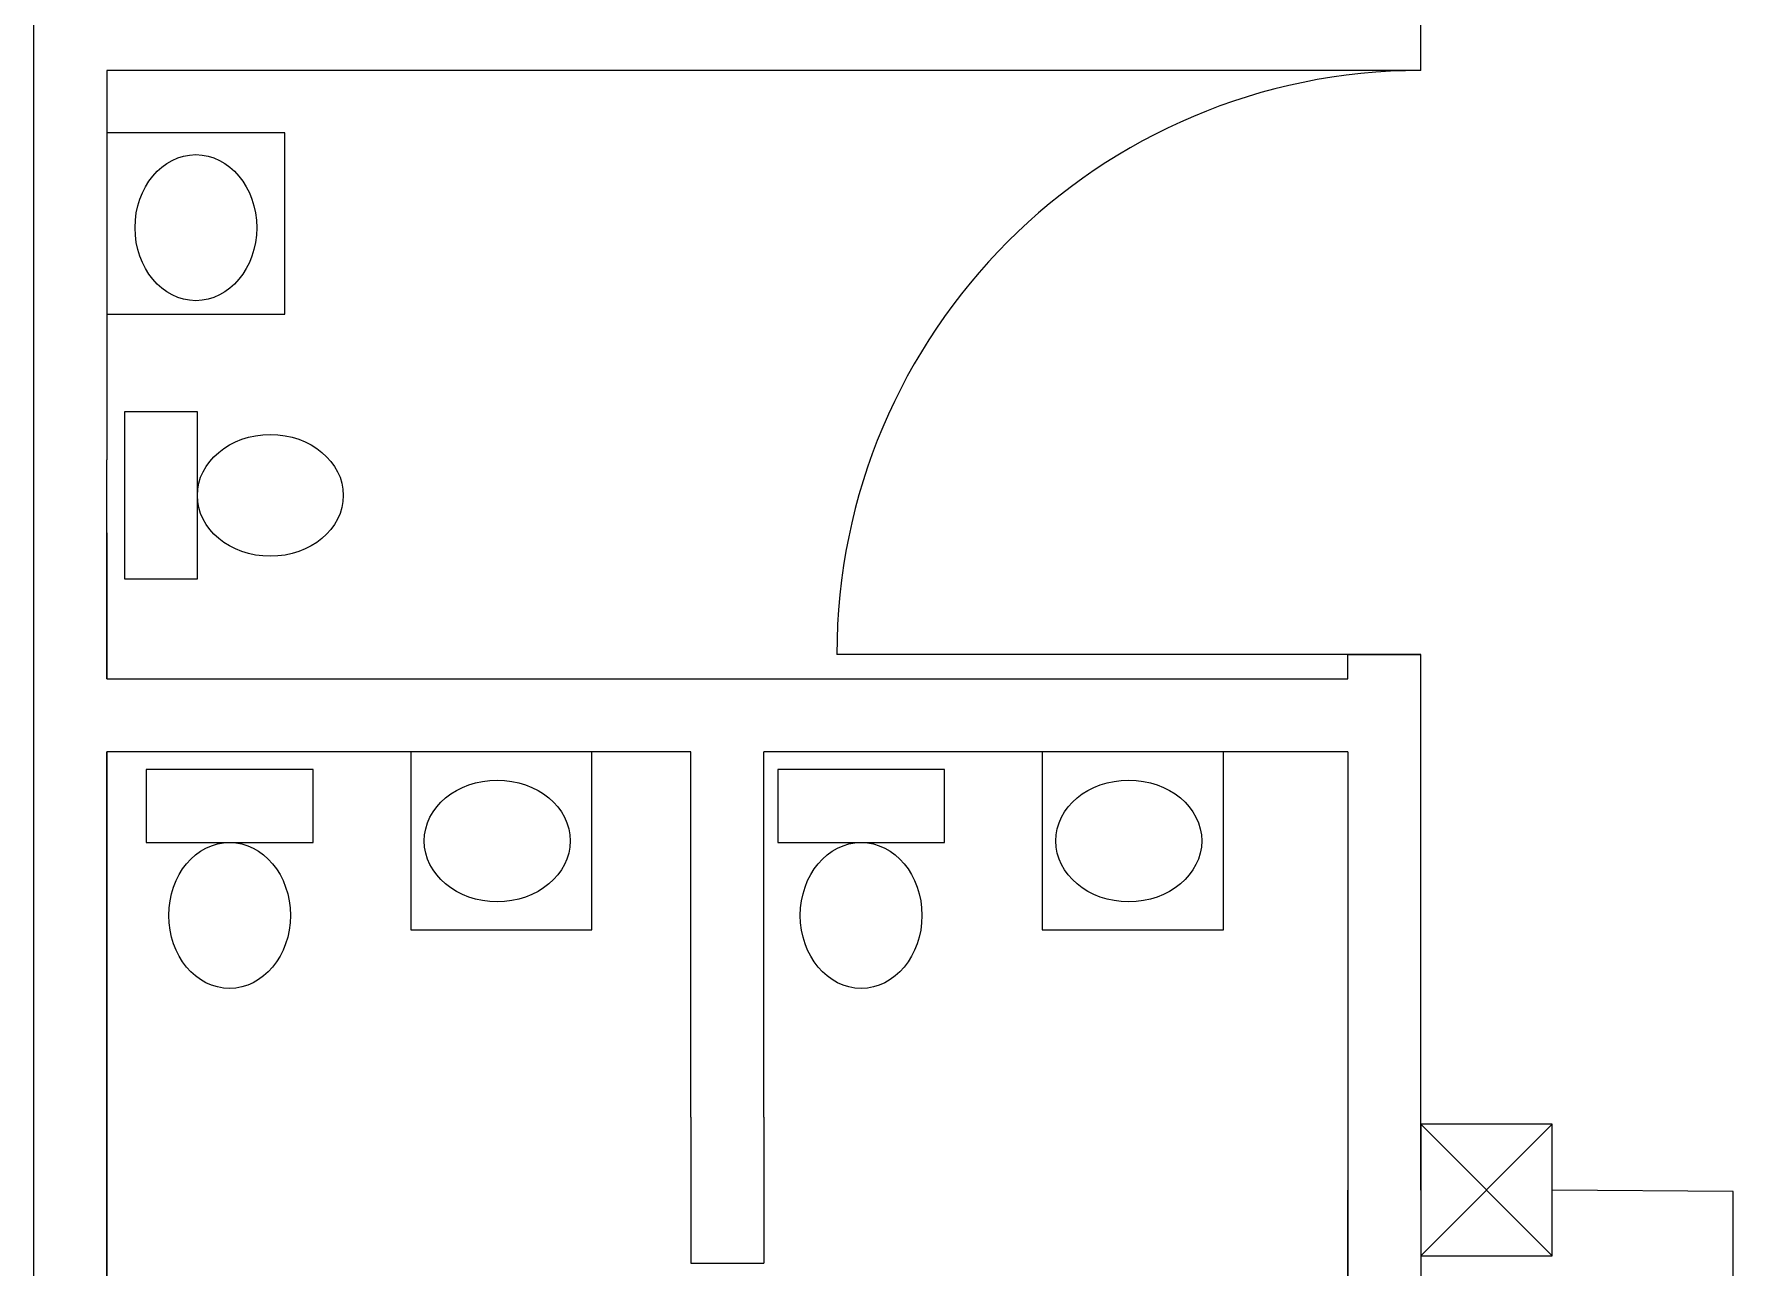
# Model space of a CAD drawing. Header units: millimetres. Extents: x -461 to 1315, y -154 to 152.
# Drawn here: x 1308.723 to 1312.215, y 28.936 to 31.469 of the extents above; entities that cross this region are included whole.
import ezdxf

# ---------------------------------------------------------------- set-up
doc = ezdxf.new("R2010")
doc.units = ezdxf.units.MM
doc.linetypes.add('ACAD_ISO04W100', pattern=[30, 24, -3, 0, -3])
doc.linetypes.add('DASHED', pattern=[0.75, 0.5, -0.25])
for name, color, linetype, lineweight in [('A-DOOR', 251, 'Continuous', 13), ('A-FURN', 46, 'Continuous', 13), ('A-WALL', 253, 'Continuous', 15), ('ACOMETIDA', 6, 'ACAD_ISO04W100', 15), ('C-SSWR', 3, 'Continuous', 13), ('E-CONT', 222, 'DASHED', 13), ('E-INST', 7, 'Continuous', 13)]:
    doc.layers.add(name, color=color, linetype=linetype, lineweight=lineweight)

# ---------------------------------------------------------------- blocks, each defined once
blk = doc.blocks.new('A$C673B1801')
at = {"layer": 'ACOMETIDA', "lineweight": -3}
for p, q in [((0, 0.15), (0.15, 0)), ((0.15, 0.15), (0, 0))]:
    blk.add_line(p, q, dxfattribs=at)
blk.add_lwpolyline([(0, 0.15), (0.15, 0.15), (0.15, 0), (0, 0)], close=True, dxfattribs=at)

msp = doc.modelspace()

# ---------------------------------------------------------------- linework, layer by layer
at = {"layer": 'A-DOOR'}
msp.add_line((1311.5733, 30.1942, 0.072), (1310.3733, 30.1942, 0.072), dxfattribs=at)
msp.add_line((1311.5733, 30.1942, 0.072), (1310.3733, 30.1942, 0.072), dxfattribs=at)
msp.add_arc((1311.5733, 30.1942, 0.072), 1.2, 90, 180, dxfattribs=at)
msp.add_arc((1311.5733, 30.1942, 0.072), 1.2, 90, 180, dxfattribs=at)
at = {"layer": 'A-FURN'}
for p, q in [((1309.2387, 31.266, 0.072), (1308.8733, 31.266, 0.072)), ((1309.2387, 31.266, 0.072), (1308.8733, 31.266, 0.072)), ((1309.2387, 30.8936, 0.072), (1309.2387, 31.266, 0.072)), ((1309.2387, 30.8936, 0.072), (1309.2387, 31.266, 0.072)), ((1308.8733, 30.8936, 0.072), (1309.2387, 30.8936, 0.072)), ((1308.8733, 30.8936, 0.072), (1309.2387, 30.8936, 0.072)), ((1309.4977, 29.9942, 0.072), (1309.4977, 29.6287, 0.072)), ((1309.4977, 29.9942, 0.072), (1309.4977, 29.6287, 0.072)), ((1309.8701, 29.6287, 0.072), (1309.8701, 29.9942, 0.072)), ((1309.8701, 29.6287, 0.072), (1309.8701, 29.9942, 0.072)), ((1310.7956, 29.9942, 0.072), (1310.7956, 29.6287, 0.072)), ((1310.7956, 29.9942, 0.072), (1310.7956, 29.6287, 0.072)), ((1311.1681, 29.6287, 0.072), (1311.1681, 29.9942, 0.072)), ((1311.1681, 29.6287, 0.072), (1311.1681, 29.9942, 0.072)), ((1309.4977, 29.6287, 0.072), (1309.8701, 29.6287, 0.072)), ((1309.4977, 29.6287, 0.072), (1309.8701, 29.6287, 0.072)), ((1310.7956, 29.6287, 0.072), (1311.1681, 29.6287, 0.072)), ((1310.7956, 29.6287, 0.072), (1311.1681, 29.6287, 0.072))]:
    msp.add_line(p, q, dxfattribs=at)
at = {"layer": 'A-WALL'}
for p, q in [((1308.7233, 25.5942, 0.072), (1308.7233, 35.5942, 0.072)), ((1308.7233, 25.5942, 0.072), (1308.7233, 35.5942, 0.072)), ((1311.5733, 31.3942, 0.072), (1311.5733, 31.5442, 0.072)), ((1311.5733, 31.3942, 0.072), (1311.5733, 31.5442, 0.072)), ((1308.8733, 31.3942, 0.072), (1308.8733, 30.5942, 0.072)), ((1311.5733, 31.3942, 0.072), (1308.8733, 31.3942, 0.072)), ((1308.8733, 31.3942, 0.072), (1308.8733, 30.5942, 0.072)), ((1311.5733, 31.3942, 0.072), (1308.8733, 31.3942, 0.072)), ((1308.8733, 31.3192, 0.072), (1308.8733, 31.2942, 0.072)), ((1308.8733, 31.3192, 0.072), (1308.8733, 31.2942, 0.072)), ((1308.8733, 30.4442, 0.072), (1308.8733, 30.5942, 0.072)), ((1308.8733, 30.4442, 0.072), (1308.8733, 30.5942, 0.072)), ((1308.8733, 30.4442, 0.072), (1308.8733, 30.1442, 0.072)), ((1308.8733, 30.1442, 0.072), (1308.8733, 30.4442, 0.072)), ((1308.8733, 30.4442, 0.072), (1308.8733, 30.1442, 0.072)), ((1308.8733, 30.4442, 0.072), (1308.8733, 30.1442, 0.072)), ((1308.8733, 30.1442, 0.072), (1308.8733, 30.4442, 0.072)), ((1308.8733, 30.4442, 0.072), (1308.8733, 30.1442, 0.072)), ((1311.4233, 30.1442, 0.072), (1311.4233, 30.1942, 0.072)), ((1311.4233, 30.1942, 0.072), (1311.5733, 30.1942, 0.072)), ((1311.4233, 30.1692, 0.072), (1311.4233, 30.1942, 0.072)), ((1311.4233, 30.1442, 0.072), (1311.4233, 30.1942, 0.072)), ((1311.4233, 30.1942, 0.072), (1311.5733, 30.1942, 0.072)), ((1311.4233, 30.1692, 0.072), (1311.4233, 30.1942, 0.072)), ((1311.5733, 29.0942, 0.072), (1311.5733, 30.1942, 0.072)), ((1311.5733, 29.0942, 0.072), (1311.5733, 30.1942, 0.072)), ((1308.8733, 30.1442, 0.072), (1311.3983, 30.1442, 0.072)), ((1308.8733, 30.1442, 0.072), (1311.3983, 30.1442, 0.072)), ((1311.3983, 30.1442, 0.072), (1311.4233, 30.1442, 0.072)), ((1311.3983, 30.1442, 0.072), (1311.4233, 30.1442, 0.072)), ((1308.8733, 29.9942, 0.072), (1308.8733, 27.7442, 0.072)), ((1310.0733, 29.9942, 0.072), (1308.8733, 29.9942, 0.072)), ((1308.8733, 25.5942, 0.072), (1308.8733, 29.9942, 0.072)), ((1308.8733, 29.9942, 0.072), (1308.8733, 29.0942, 0.072)), ((1308.8733, 29.9942, 0.072), (1308.8733, 27.7442, 0.072)), ((1310.0733, 29.9942, 0.072), (1308.8733, 29.9942, 0.072)), ((1308.8733, 25.5942, 0.072), (1308.8733, 29.9942, 0.072)), ((1308.8733, 29.9942, 0.072), (1308.8733, 29.0942, 0.072)), ((1310.0733, 29.2442, 0.072), (1310.0733, 29.9942, 0.072)), ((1310.0733, 29.2442, 0.072), (1310.0733, 29.9942, 0.072)), ((1311.4233, 29.9942, 0.072), (1310.2233, 29.9942, 0.072)), ((1310.2233, 29.2442, 0.072), (1310.2233, 29.9942, 0.072)), ((1311.4233, 29.9942, 0.072), (1310.2233, 29.9942, 0.072)), ((1310.2233, 29.2442, 0.072), (1310.2233, 29.9942, 0.072)), ((1311.4233, 29.9942, 0.072), (1311.4233, 29.0942, 0.072)), ((1311.4233, 29.9942, 0.072), (1311.4233, 29.0942, 0.072)), ((1310.0733, 29.2442, 0.072), (1310.0733, 29.0942, 0.072)), ((1310.0733, 29.2442, 0.072), (1310.0733, 29.0942, 0.072)), ((1310.2233, 29.2442, 0.072), (1310.2233, 29.0942, 0.072)), ((1310.2233, 29.2442, 0.072), (1310.2233, 29.0942, 0.072)), ((1310.0733, 29.0942, 0.072), (1310.0733, 28.9442, 0.072)), ((1310.0733, 29.0942, 0.072), (1310.0733, 28.9442, 0.072)), ((1310.2233, 29.0942, 0.072), (1310.2233, 28.9442, 0.072)), ((1310.2233, 29.0942, 0.072), (1310.2233, 28.9442, 0.072)), ((1311.4233, 27.2942, 0.072), (1311.4233, 29.0942, 0.072)), ((1311.4233, 29.0942, 0.072), (1311.4233, 27.2942, 0.072)), ((1311.4233, 27.2942, 0.072), (1311.4233, 29.0942, 0.072)), ((1311.4233, 29.0942, 0.072), (1311.4233, 27.2942, 0.072)), ((1311.5733, 29.0942, 0.072), (1311.5733, 27.2942, 0.072)), ((1311.5733, 29.0942, 0.072), (1311.5733, 27.2942, 0.072)), ((1310.0733, 28.9442, 0.072), (1310.2233, 28.9442, 0.072)), ((1310.0733, 28.9442, 0.072), (1310.2233, 28.9442, 0.072))]:
    msp.add_line(p, q, dxfattribs=at)
at = {"layer": 'C-SSWR', "elevation": 0.072}
for points in [[(1308.909, 30.3498), (1309.059, 30.3498), (1309.059, 30.6927), (1308.909, 30.6927)], [(1308.909, 30.3498), (1309.059, 30.3498), (1309.059, 30.6927), (1308.909, 30.6927)], [(1308.9539, 29.9585), (1308.9539, 29.8085), (1309.2968, 29.8085), (1309.2968, 29.9585)], [(1308.9539, 29.9585), (1308.9539, 29.8085), (1309.2968, 29.8085), (1309.2968, 29.9585)], [(1310.2518, 29.9585), (1310.2518, 29.8085), (1310.5947, 29.8085), (1310.5947, 29.9585)], [(1310.2518, 29.9585), (1310.2518, 29.8085), (1310.5947, 29.8085), (1310.5947, 29.9585)]]:
    msp.add_lwpolyline(points, close=True, dxfattribs=at)
at = {"layer": 'C-SSWR'}
for centre, major_axis in [((1309.056, 31.0713, 0.072), (0, 0.15)), ((1309.056, 31.0713, 0.072), (0, 0.15)), ((1309.209, 30.5213, 0.072), (-0.15, 0)), ((1309.209, 30.5213, 0.072), (-0.15, 0)), ((1309.6753, 29.8114, 0.072), (0.15, 0)), ((1309.6753, 29.8114, 0.072), (0.15, 0)), ((1310.9733, 29.8114, 0.072), (0.15, 0)), ((1310.9733, 29.8114, 0.072), (0.15, 0)), ((1309.1253, 29.6584, 0.072), (0, 0.15)), ((1309.1253, 29.6584, 0.072), (0, 0.15)), ((1310.4233, 29.6584, 0.072), (0, 0.15)), ((1310.4233, 29.6584, 0.072), (0, 0.15))]:
    msp.add_ellipse(centre, major_axis=major_axis, ratio=0.833333, dxfattribs=at)
at = {"layer": 'E-CONT', "linetype": 'ACAD_ISO04W100'}
for p, q in [((1312.2153, 29.0912, 0.072), (1311.8435, 29.0942, 0.072)), ((1312.2153, 27.7336, 0.072), (1312.2153, 29.0912, 0.072))]:
    msp.add_line(p, q, dxfattribs=at)

# ---------------------------------------------------------------- block references
at = {"layer": 'E-INST', "xscale": -1.801329370925879, "yscale": 1.801329370925879, "zscale": 1.801329370925879, "rotation": 269.9999999999928}
msp.add_blockref('A$C673B1801', (1311.5733, 28.9591, 0.072), dxfattribs=at)

doc.saveas('drawing.dxf')
